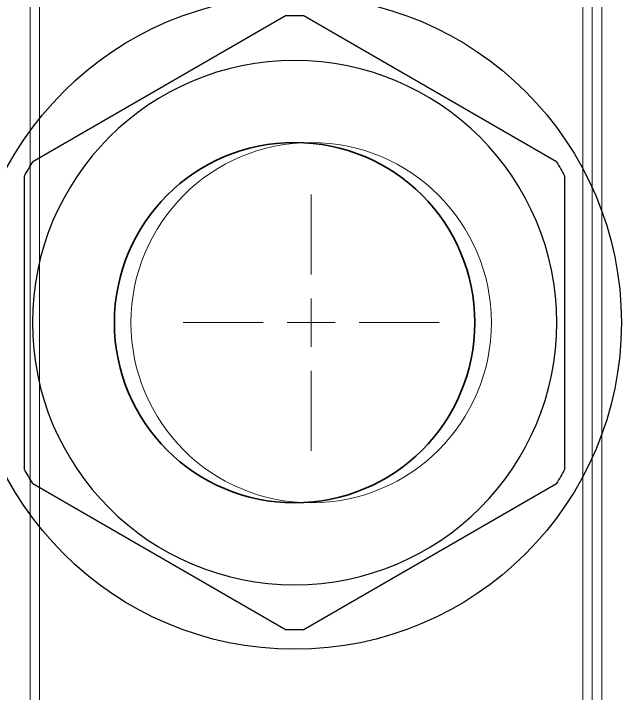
# Model space of a CAD drawing. Extents: x -82 to 113, y -82 to 93.
# Drawn here: x 18.653 to 19.285, y 85.923 to 86.63 of the extents above; entities that cross this region are included whole.
import ezdxf

# ---------------------------------------------------------------- set-up
doc = ezdxf.new("R2010")
doc.units = 0
doc.header["$MEASUREMENT"] = 0
doc.linetypes.add('C', pattern=[0])
doc.layers.get('0').update_dxf_attribs({"linetype": 'CONTINUOUS'})
for name, color, linetype in [('Ballons', 7, 'CONTINUOUS'), ('DIM', 7, 'CONTINUOUS'), ('INERTIA', 7, 'CONTINUOUS')]:
    doc.layers.add(name, color=color, linetype=linetype)

# ---------------------------------------------------------------- blocks, each defined once
blk = doc.blocks.new('SW_CENTERMARKSYMBOL_0')
at = {"color": 0, "linetype": 'Continuous', "lineweight": 0}
for p, q in [((0, 0.05), (0, 0.13327)), ((0, 0), (0, 0.025)), ((-0.05, 0), (-0.13327, 0)), ((0, 0), (-0.025, 0)), ((0, 0), (0, -0.025)), ((0, 0), (0.025, 0)), ((0.05, 0), (0.13327, 0)), ((0, -0.05), (0, -0.13327))]:
    blk.add_line(p, q, dxfattribs=at)
blk = doc.blocks.new('25201 bom')
at = {"color": 7, "linetype": 'Continuous', "lineweight": 15}
for p, q in [((-0.3025, 0.61), (-0.3025, -0.61)), ((-0.2925, 0.61), (-0.2925, -0.61)), ((-0.2825, 0.61), (-0.2825, -0.61)), ((0.2825, 0.61), (0.2825, -0.61)), ((0.2925, 0.61), (0.2925, -0.61))]:
    blk.add_line(p, q, dxfattribs=at)
blk.add_circle((0, 0), 0.1875, dxfattribs=at)
at = {"color": 7, "linetype": 'Continuous', "lineweight": 0}
blk.add_blockref('SW_CENTERMARKSYMBOL_0', (0, 0), dxfattribs=at)
blk = doc.blocks.new('375-16-225 -1')
at = {"color": 7, "linetype": 'Continuous'}
for p, q in [((695.41665, 72.14065), (695.68015, 72.29279)), ((695.6979, 72.29279), (695.9614, 72.14065)), ((695.40778, 71.82102), (695.40778, 72.12528)), ((695.97028, 72.12528), (695.97028, 71.82102)), ((695.68015, 71.65351), (695.41665, 71.80565)), ((695.9614, 71.80565), (695.6979, 71.65351))]:
    blk.add_line(p, q, dxfattribs=at)
blk.add_circle((695.68903, 71.97315), 0.27281, dxfattribs=at)
for start, end in [(88.4098, 91.5902), (148.4098, 151.5902), (28.4098, 31.5902), (208.4098, 211.5902), (328.4098, 331.5902), (268.4098, 271.5902)]:
    blk.add_arc((695.68903, 71.97315), 0.31976, start, end, dxfattribs=at)
blk = doc.blocks.new('spacer')
at = {"layer": 'INERTIA', "color": 7, "lineweight": 35}
blk.add_circle((-1.84562, 36.64689), 0.1875, dxfattribs=at)

msp = doc.modelspace()

# ---------------------------------------------------------------- linework, layer by layer
at = {"layer": 'Ballons'}
msp.add_circle((18.94515, 86.30846), 0.34, dxfattribs=at)

# ---------------------------------------------------------------- block references
at = {"layer": 'Ballons', "xscale": -1, "rotation": 359.9999999994975}
msp.add_blockref('25201 bom', (18.96237, 86.30846), dxfattribs=at)
at = {"layer": 'DIM', "xscale": -1, "rotation": 359.9999999994975}
msp.add_blockref('spacer', (17.09953, 49.66157), dxfattribs=at)
at = {"layer": 'INERTIA', "color": 7, "linetype": 'C', "xscale": -1, "rotation": 359.9999999994975}
msp.add_blockref('375-16-225 -1', (714.63418, 14.33532), dxfattribs=at)

doc.saveas('drawing.dxf')
